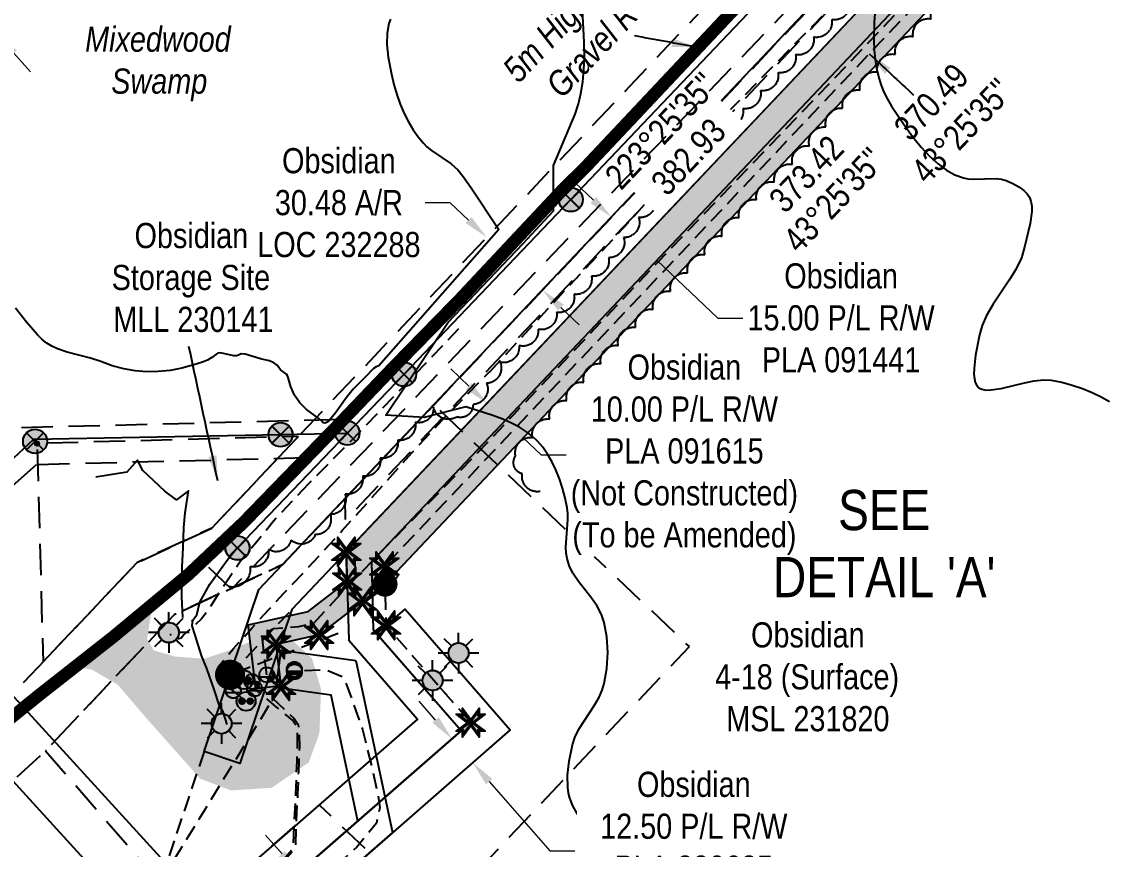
# Model space of a CAD drawing. Extents: x 623995 to 631000, y 5840139 to 5844688.
# Drawn here: x 624398.7 to 624831, y 5840445.6 to 5840774.6 of the extents above; entities that cross this region are included whole.
import ezdxf
from ezdxf.enums import TextEntityAlignment as Align

# ---------------------------------------------------------------- set-up
doc = ezdxf.new("R2010")
doc.units = 0
doc.header["$LTSCALE"] = 5
doc.header["$PDSIZE"] = 0.5
for name, pattern in [('0', [1, 1, 0]), ('foc-ACCESSROAD', [3.75, 2.5, -1.25]), ('foc-FLOWLINE', [3.75, 2.5, -1.25]), ('foc-TIELINE', [1.875, 1.25, -0.625]), ('foc-TRAV', [1.875, 1.25, -0.625]), ('POWERLINE5', [7.8, 2.4, -0.6, 0.6, -0.6, 0.6, -0.6, 2.4]), ('UG_PIPE', [1.875, 1.25, -0.625])]:
    doc.linetypes.add(name, pattern=pattern)
doc.layers.get('Defpoints').update_dxf_attribs({"color": 9})
for name, color, linetype in [('AS-CABLE', 224, 'foc-CABLE'), ('AS-PIPE-AG', 44, 'Continuous'), ('AS-PIPE-UG', 44, 'UG_PIPE'), ('AS-POWER', 104, 'foc-POWER'), ('AS-POWER-EXISTING', 72, 'POWERLINE5'), ('AS-ROADS', 254, 'Continuous'), ('AS-SYMBOL', 7, 'Continuous'), ('C-AR', 13, 'foc-ACCESSROAD'), ('C-RW', 13, 'Continuous'), ('C-WS', 13, 'foc-ACCESSROAD'), ('C-WS-S', 13, 'Continuous'), ('DETAIL-T', 7, 'Continuous'), ('F-EZE', 190, 'foc-FLOWLINE'), ('F-RW', 190, 'Continuous'), ('L-BD', 7, 'Continuous'), ('L-MON', 1, 'Continuous'), ('L-TIE', 7, 'foc-TIELINE'), ('L-TRAV', 7, 'foc-TRAV'), ('P-PROPOSED', 10, 'Continuous'), ('P-PROPOSED-H', 21, 'Continuous'), ('P-TRAV', 4, 'foc-TRAV'), ('T-BUSH', 110, '0'), ('WETLAND', 143, 'Continuous'), ('WETLAND-T', 146, 'Continuous')]:
    doc.layers.add(name, color=color, linetype=linetype)
for name, color, linetype, lineweight in [('AS-GENERAL', 48, 'Continuous', 18), ('C-AR-T', 13, 'Continuous', 9), ('C-RW-T', 13, 'Continuous', 9), ('C-WS-T', 13, 'Continuous', 9), ('T-TEXT', 48, 'Continuous', 18)]:
    doc.layers.add(name, color=color, linetype=linetype, lineweight=lineweight)
doc.styles.add('80CG', font='ARIALN.TTF', dxfattribs={"height": 10})
doc.styles.add('80L', font='ARIALN.TTF', dxfattribs={"height": 10})
doc.styles.add('foc-LtypeFont', font='ARIALN.TTF', dxfattribs={"height": 7.35})
doc.linetypes.add('foc-CABLE', pattern='A,2,-1,["C",foc-LtypeFont,S=0.2,R=0,X=-0.625,Y=-0.75],-1.24,8', length=12.24)
doc.linetypes.add('foc-POWER', pattern='A,6,-1,["P",foc-LtypeFont,S=0.2,R=0,X=-0.625,Y=-0.75],-1.24,4', length=12.24)
doc.dimstyles.new('Compass 5 000', dxfattribs={"dimscale": 5, "dimtxt": 9, "dimasz": 2, "dimexe": 0.2, "dimexo": 0.0625, "dimgap": 0.5, "dimtad": 0, "dimtih": 1, "dimtoh": 1, "dimzin": 0, "dimdsep": 46, "dimtxsty": '80CG', "dimcen": 0.1, "dimse1": 1, "dimse2": 1, "dimclrd": 256, "dimclrt": 256, "dimaunit": 1, "dimadec": 4, "dimazin": 0, "dimtfac": 0.06, "dimtofl": 0, "dimtmove": 0, "dimatfit": 1, "dimfxl": 0.2, "dimtolj": 1, "dimtzin": 0, "dimlwd": -1, "dimarcsym": 0})

# ---------------------------------------------------------------- blocks, each defined once
blk = doc.blocks.new('*D420')
at = {"layer": 'C-AR-T', "transparency": 16777216}
for p, q in [((624355.44, 5840807.42), (624345.44, 5840807.42)), ((624362.07, 5840799.94), (624355.44, 5840807.42)), ((624395.55, 5840762.13), (624402.18, 5840754.65))]:
    blk.add_line(p, q, dxfattribs=at)
for points in [[(624363.31, 5840801.04), (624360.82, 5840798.83), (624368.7, 5840792.45)], [(624396.79, 5840763.24), (624394.3, 5840761.03), (624388.92, 5840769.62)]]:
    blk.add_solid(points, dxfattribs=at)
at = {"layer": 'Defpoints', "color": 0, "transparency": 16777216}
for p in [(624468.93, 5840881.22), (624489.15, 5840858.39), (624368.7, 5840792.45)]:
    blk.add_point(p, dxfattribs=at)
at = {"layer": 'C-AR-T', "transparency": 16777216, "insert": (624317.51, 5840807.42), "char_height": 10, "attachment_point": 5, "style": '80CG'}
blk.add_mtext('\\A1;Obsidian\\P30.48 A/R\\PMSL 3158', dxfattribs=at)
blk = doc.blocks.new('*D423')
at = {"layer": 'C-RW-T', "transparency": 16777216}
for p, q in [((624626.12, 5840703.7), (624618.86, 5840710.58)), ((624651.53, 5840679.6), (624675.59, 5840656.8)), ((624675.59, 5840656.8), (624685.59, 5840656.8))]:
    blk.add_line(p, q, dxfattribs=at)
for points in [[(624627.26, 5840704.91), (624624.97, 5840702.49), (624633.38, 5840696.82)], [(624652.68, 5840680.81), (624650.39, 5840678.39), (624644.28, 5840686.48)]]:
    blk.add_solid(points, dxfattribs=at)
at = {"layer": 'Defpoints', "color": 0, "transparency": 16777216}
for p in [(624644.8, 5840708.87), (624655.71, 5840698.54), (624644.28, 5840686.48)]:
    blk.add_point(p, dxfattribs=at)
at = {"layer": 'C-RW-T', "transparency": 16777216, "insert": (624724.68, 5840656.8), "char_height": 10, "attachment_point": 5, "style": '80CG'}
blk.add_mtext('\\A1;Obsidian\\P15.00 P/L R/W\\PPLA 091441', dxfattribs=at)
blk = doc.blocks.new('*D424')
at = {"layer": 'C-RW-T', "transparency": 16777216}
for p, q in [((624576.64, 5840629.72), (624569.39, 5840636.61)), ((624598.08, 5840609.33), (624605.33, 5840602.44)), ((624605.33, 5840602.44), (624615.33, 5840602.44))]:
    blk.add_line(p, q, dxfattribs=at)
for points in [[(624577.78, 5840630.92), (624575.49, 5840628.51), (624583.88, 5840622.82)], [(624599.23, 5840610.53), (624596.93, 5840608.12), (624590.83, 5840616.22)]]:
    blk.add_solid(points, dxfattribs=at)
at = {"layer": 'Defpoints', "color": 0, "transparency": 16777216}
for p in [(624600.84, 5840640.67), (624607.8, 5840634.06), (624590.83, 5840616.22)]:
    blk.add_point(p, dxfattribs=at)
at = {"layer": 'C-RW-T', "transparency": 16777216, "insert": (624662.34, 5840602.44), "char_height": 10, "attachment_point": 5, "style": '80CG'}
blk.add_mtext('\\A1;Obsidian\\P10.00 P/L R/W\\PPLA 091615\\P(Not Constructed)\\P(To be Amended)', dxfattribs=at)
blk = doc.blocks.new('POWERPOLE')
h = blk.add_hatch(color=255)
edge = h.paths.add_edge_path()
edge.add_arc((0, 0), 0.96, 0, 360)
at = {"linetype": 'Continuous'}
for p, q in [((0.679, -0.679), (-0.679, 0.679)), ((-0.679, -0.679), (0.679, 0.679))]:
    blk.add_line(p, q, dxfattribs=at)
blk.add_circle((0, 0), 0.96, dxfattribs=at)
blk = doc.blocks.new('PIG')
h = blk.add_hatch(color=255)
h.dxf.hatch_style = 1
edge = h.paths.add_edge_path()
edge.add_arc((0, 0), 0.85, 0, 360)
at = {"layer": 'AS-SYMBOL'}
h = blk.add_hatch(color=48, dxfattribs=at)
h.dxf.hatch_style = 1
h.paths.add_polyline_path([(-0.101, 0.005, 1), (-0.551, 0.005, 1)])
h = blk.add_hatch(color=48, dxfattribs=at)
h.dxf.hatch_style = 1
h.paths.add_polyline_path([(0.101, 0.005, 1), (0.551, 0.005, 1)])
at = {"layer": 'AS-SYMBOL', "color": 48}
for centre, radius in [((0, 0), 0.75), ((-0.326, 0.005), 0.225), ((0.326, 0.005), 0.225)]:
    blk.add_circle(centre, radius, dxfattribs=at)
blk = doc.blocks.new('RISER')
h = blk.add_hatch(color=255)
h.dxf.hatch_style = 1
edge = h.paths.add_edge_path()
edge.add_arc((0, 0), 0.7, 0, 360)
blk.add_hatch(color=48).paths.add_polyline_path([(0.581, -0.15), (-0.581, -0.15, 0.774597)])
at = {"color": 48}
blk.add_line((-0.581, -0.15), (0.581, -0.15), dxfattribs=at)
blk.add_circle((0, 0), 0.6, dxfattribs=at)
blk = doc.blocks.new('GAS')
h = blk.add_hatch(color=255)
h.dxf.hatch_style = 1
edge = h.paths.add_edge_path()
edge.add_arc((0, 0), 0.9, 0, 360)
for p, q in [((-0.571, 0.571), (-1.142, 1.142)), ((0, 0.808), (0, 1.616)), ((0.571, 0.571), (1.142, 1.142)), ((-0.808, 0), (-1.616, 0)), ((1.616, 0), (0.808, 0)), ((-0.571, -0.571), (-1.142, -1.142)), ((0, -0.808), (0, -1.616)), ((1.142, -1.142), (0.571, -0.571))]:
    blk.add_line(p, q)
blk.add_circle((0, 0), 0.8)
blk = doc.blocks.new('*D449')
at = {"layer": 'C-AR-T', "transparency": 16777216}
for p, q in [((624569.21, 5840702.61), (624559.21, 5840702.61)), ((624576.47, 5840695.74), (624569.21, 5840702.61)), ((624613.21, 5840660.97), (624620.47, 5840654.09))]:
    blk.add_line(p, q, dxfattribs=at)
for points in [[(624577.61, 5840696.95), (624575.32, 5840694.53), (624583.73, 5840688.87)], [(624614.36, 5840662.18), (624612.06, 5840659.76), (624605.95, 5840667.84)]]:
    blk.add_solid(points, dxfattribs=at)
at = {"layer": 'Defpoints', "color": 0, "transparency": 16777216}
for p in [(624597.93, 5840703.87), (624583.73, 5840688.87), (624620.15, 5840682.85)]:
    blk.add_point(p, dxfattribs=at)
at = {"layer": 'C-AR-T', "transparency": 16777216, "insert": (624524.89, 5840702.61), "char_height": 10, "attachment_point": 5, "style": '80CG'}
blk.add_mtext('\\A1;Obsidian\\P30.48 A/R\\PLOC 232288', dxfattribs=at)
blk = doc.blocks.new('fdia')
at = {"color": 255, "const_width": 1}
blk.add_lwpolyline([(-0.5, 0, 1), (0.5, 0, 1)], format="xyb", close=True, dxfattribs=at)
blk = doc.blocks.new('Fdiaa')
blk.add_blockref('fdia', (0, 0))
blk = doc.blocks.new('fdib')
at = {"color": 1, "const_width": 1.6}
blk.add_lwpolyline([(-0.4, 0, 1), (0.4, 0, 1)], format="xyb", close=True, dxfattribs=at)
at = {"color": 1}
blk.add_circle((0, 0), 0.8, dxfattribs=at)
blk = doc.blocks.new('Fdibb')
blk.add_blockref('fdib', (0, 0))
blk = doc.blocks.new('fdicc')
for name in ['Fdibb', 'Fdiaa']:
    blk.add_blockref(name, (0, 0))
blk = doc.blocks.new('FDI')
blk.add_blockref('fdicc', (0, 0))
blk = doc.blocks.new('*D613')
at = {"layer": 'C-RW-T', "transparency": 16777216}
for p, q in [((624563.36, 5840496.97), (624556.79, 5840504.51)), ((624584.71, 5840472.47), (624608.76, 5840444.89)), ((624608.76, 5840444.89), (624618.76, 5840444.89))]:
    blk.add_line(p, q, dxfattribs=at)
for points in [[(624564.61, 5840498.07), (624562.1, 5840495.87), (624569.93, 5840489.43)], [(624585.97, 5840473.57), (624583.45, 5840471.38), (624578.14, 5840480.01)]]:
    blk.add_solid(points, dxfattribs=at)
at = {"layer": 'Defpoints', "color": 0, "transparency": 16777216}
for p in [(624556.81, 5840478), (624578.14, 5840480.01), (624565.02, 5840468.58)]:
    blk.add_point(p, dxfattribs=at)
at = {"layer": 'C-RW-T', "transparency": 16777216, "insert": (624666.09, 5840444.89), "char_height": 10, "attachment_point": 5, "style": '80CG', "bg_fill": 3, "box_fill_scale": 1.1, "bg_fill_color": 256, "bg_fill_true_color": 13158600, "bg_fill_transparency": 0}
blk.add_mtext('\\A1;Obsidian\\P12.50 P/L R/W\\PPLA 230635\\P(To be Cancelled)', dxfattribs=at)
blk = doc.blocks.new('PLIA')
at = {"color": 255, "const_width": 1}
blk.add_lwpolyline([(-0.5, 0, 1), (0.5, 0, 1)], format="xyb", close=True, dxfattribs=at)
blk = doc.blocks.new('PLIAA')
blk.add_blockref('PLIA', (0, 0))
blk = doc.blocks.new('PLIB')
at = {"color": 1}
blk.add_circle((0, 0), 0.8, dxfattribs=at)
blk = doc.blocks.new('PLIBB')
blk.add_blockref('PLIB', (0, 0))
blk = doc.blocks.new('PLICC')
for name in ['PLIAA', 'PLIBB']:
    blk.add_blockref(name, (0, 0))
blk = doc.blocks.new('PLI')
blk.add_blockref('PLICC', (0, 0))
blk = doc.blocks.new('TEMP')
h = blk.add_hatch(color=255)
h.dxf.hatch_style = 1
h.paths.add_polyline_path([(0, 0.251), (-0.666, 1.152), (-0.666, 0.666), (-1.152, 0.666), (-0.251, 0), (-1.152, -0.666), (-0.666, -0.666), (-0.666, -1.152), (0, -0.251), (0.666, -1.152), (0.666, -0.666), (1.152, -0.666), (0.251, 0), (1.152, 0.666), (0.666, 0.666), (0.666, 1.152)])
h.paths.add_polyline_path([(0.566, 0.849), (0.566, 0.566), (0.849, 0.566), (0.083, 0), (0.849, -0.566), (0.566, -0.566), (0.566, -0.849), (0, -0.083), (-0.566, -0.849), (-0.566, -0.566), (-0.849, -0.566), (-0.083, 0), (-0.849, 0.566), (-0.566, 0.566), (-0.566, 0.849), (0, 0.083)], flags=16)
h = blk.add_hatch(color=1)
h.dxf.hatch_style = 1
h.paths.add_polyline_path([(0, 0.083), (-0.566, 0.849), (-0.566, 0.566), (-0.849, 0.566), (-0.083, 0), (-0.849, -0.566), (-0.566, -0.566), (-0.566, -0.849), (0, -0.083), (0.566, -0.849), (0.566, -0.566), (0.849, -0.566), (0.083, 0), (0.849, 0.566), (0.566, 0.566), (0.566, 0.849)])
at = {"color": 1}
for p, q in [((-0.083, 0), (0.083, 0)), ((0, 0.083), (0, -0.083))]:
    blk.add_line(p, q, dxfattribs=at)
at = {"color": 255, "flags": 128}
blk.add_lwpolyline([(-0.251, 0), (-1.152, 0.666), (-0.666, 0.666), (-0.666, 1.152), (0, 0.251), (0.666, 1.152), (0.666, 0.666), (1.152, 0.666), (0.251, 0), (1.152, -0.666), (0.666, -0.666), (0.666, -1.152), (0, -0.251), (-0.666, -1.152), (-0.666, -0.666), (-1.152, -0.666)], close=True, dxfattribs=at)
at = {"color": 1, "flags": 128}
blk.add_lwpolyline([(-0.083, 0), (-0.849, 0.566), (-0.566, 0.566), (-0.566, 0.849), (0, 0.083), (0.566, 0.849), (0.566, 0.566), (0.849, 0.566), (0.083, 0), (0.849, -0.566), (0.566, -0.566), (0.566, -0.849), (0, -0.083), (-0.566, -0.849), (-0.566, -0.566), (-0.849, -0.566)], close=True, dxfattribs=at)
blk = doc.blocks.new('*D782')
at = {"layer": 'C-RW-T', "transparency": 16777216}
for p, q in [((624502.27, 5840443.71), (624495.7, 5840451.25)), ((624523.66, 5840419.18), (624543.89, 5840395.98)), ((624543.89, 5840395.98), (624553.89, 5840395.98))]:
    blk.add_line(p, q, dxfattribs=at)
for points in [[(624503.53, 5840444.81), (624501.02, 5840442.62), (624508.84, 5840436.18)], [(624524.92, 5840420.28), (624522.41, 5840418.09), (624517.09, 5840426.72)]]:
    blk.add_solid(points, dxfattribs=at)
at = {"layer": 'Defpoints', "color": 0, "transparency": 16777216}
for p in [(624529.52, 5840454.21), (624537.76, 5840444.75), (624517.09, 5840426.72)]:
    blk.add_point(p, dxfattribs=at)
at = {"layer": 'C-RW-T', "transparency": 16777216, "insert": (624592.98, 5840395.98), "char_height": 10, "attachment_point": 5, "style": '80CG'}
blk.add_mtext('\\A1;Obsidian\\P12.50 P/L R/W\\PPLA 230903', dxfattribs=at)

msp = doc.modelspace()

# ---------------------------------------------------------------- hatches: boundary and pattern name
at = {"layer": 'AS-ROADS'}
h = msp.add_hatch(color=256, dxfattribs=at)
h.dxf.hatch_style = 1
h.paths.add_polyline_path([(624435.169, 5840530.059), (624419.941, 5840518.105), (624426.734, 5840516.95), (624436.944, 5840511.002), (624448.098, 5840497.951), (624469.706, 5840473.64), (624481.979, 5840468.971), (624498.141, 5840469.996), (624512.918, 5840480.098), (624517.151, 5840491.755), (624517.789, 5840509.249), (624514.16, 5840521.542), (624507.059, 5840528.003), (624500.471, 5840529.953), (624497.112, 5840529.922), (624489.723, 5840528.165), (624481.474, 5840524.714), (624471.389, 5840521.327), (624459.752, 5840522.19), (624451.277, 5840524.664), (624448.584, 5840529.312), (624450.834, 5840543.054)])
at = {"layer": 'P-PROPOSED-H'}
h = msp.add_hatch(color=256, dxfattribs=at)
h.dxf.hatch_style = 1
h.paths.add_polyline_path([(624528.185, 5840552.01), (624527.854, 5840563.802), (624529.77, 5840565.855), (624790.995, 5840841.838), (624815.046, 5840842.48), (624880.629, 5840911.844), (624897.855, 5840930.054), (625179.993, 5841212.629), (625181.289, 5841192.706), (624908.61, 5840919.604), (624898.394, 5840908.801), (624902.029, 5840905.364), (624823.873, 5840822.716), (624799.816, 5840822.074), (624543.216, 5840550.977), (624517.045, 5840530.799), (624499.835, 5840526.987), (624501.83, 5840510.541), (624491.906, 5840509.337), (624488.819, 5840534.787), (624512.707, 5840540.077)])

# ---------------------------------------------------------------- linework, layer by layer
at = {"layer": 'AS-CABLE', "flags": 128}
for points in [[(624462.8, 5840537.698), (624462.361, 5840545.984), (624462.555, 5840557.837), (624462.911, 5840565.467), (624463.212, 5840573.511), (624463.741, 5840579.297), (624465.06, 5840588.042), (624460.283, 5840584.53), (624455.649, 5840588.008), (624446.858, 5840596.184), (624444.765, 5840600.316), (624440.477, 5840595.557), (624428.176, 5840593.488)], [(624480.457, 5840495.139), (624478.884, 5840500.222), (624477.427, 5840502.606), (624475.277, 5840509.061), (624472.382, 5840517.387), (624470.246, 5840522.657), (624467.657, 5840530.644), (624466.47, 5840534.357), (624466.781, 5840536.67), (624468.35, 5840538.849), (624469.526, 5840543.823), (624473.575, 5840550.984), (624480.448, 5840560.577), (624484.154, 5840565.119)]]:
    msp.add_lwpolyline(points, dxfattribs=at)
at = {"layer": 'AS-GENERAL', "flags": 128}
msp.add_lwpolyline([(624466.261, 5840536.527), (624467.481, 5840537.133)], dxfattribs=at)
at = {"layer": 'AS-PIPE-AG', "flags": 128}
for points in [[(624487.99, 5840504.394), (624482.891, 5840508.621)], [(624491.354, 5840509.396), (624491.347, 5840509.399)]]:
    msp.add_lwpolyline(points, dxfattribs=at)
at = {"layer": 'AS-PIPE-UG', "flags": 128}
for points in [[(624584.91, 5840635.459), (624607.857, 5840660.307), (624638.046, 5840692.515), (624677.614, 5840736.471), (624714.058, 5840773.65), (624745.206, 5840805.234), (624772.857, 5840833.634), (624782.035, 5840843.081), (624787.047, 5840848.028), (624792.96, 5840852.262), (624798.5, 5840852.347), (624808.462, 5840852.119), (624816.042, 5840855.515), (624821.034, 5840860.584), (624826.113, 5840865.798), (624834.424, 5840874.468), (624846.542, 5840887.021), (624867.918, 5840907.435), (624885.491, 5840924.885), (624901.201, 5840940.867), (624937.675, 5840978.783), (624983.068, 5841025.055), (625024.845, 5841066.072), (625062.897, 5841104.04), (625103.314, 5841144.655), (625125.633, 5841168.05), (625133.974, 5841176.238), (625139.556, 5841178.16), (625146.873, 5841178.018), (625157.921, 5841177.995), (625176.786, 5841178.514), (625198.338, 5841179.017), (625211.126, 5841179.55), (625213.484, 5841180.465), (625214.622, 5841184.455), (625214.192, 5841191.131), (625213.726, 5841200.063), (625212.663, 5841215.246), (625209.846, 5841259.812), (625209.176, 5841268.406), (625208.198, 5841278.425), (625207.661, 5841287.246), (625207.373, 5841294.54), (625207.385, 5841303.409), (625206.597, 5841306.757), (625203.2, 5841307.914), (625189.887, 5841310.491)], [(624496.266, 5840514.901), (624496.259, 5840514.9), (624495.089, 5840523.651), (624494.327, 5840530.887), (624498.884, 5840533.32), (624508.932, 5840534.167), (624514.874, 5840535.436), (624529.762, 5840551.544), (624551.716, 5840574.076), (624565.672, 5840588.389), (624585.366, 5840608.676), (624594.439, 5840618.431), (624652.183, 5840679.447), (624727.434, 5840757.795), (624779.127, 5840811.73), (624799.364, 5840827.553), (624816.672, 5840829.903), (624824.887, 5840833.873), (624829.24, 5840838.71), (624845.423, 5840856.568), (624859.273, 5840871.579), (624870.458, 5840883.129), (624889.062, 5840900.675), (624896.065, 5840909.275), (624893.111, 5840913.459), (624896.142, 5840918.907), (624904.193, 5840926.975), (624921.205, 5840944.333), (624943.806, 5840966.939), (624980.533, 5841003.494), (625018.452, 5841040.736), (625046.791, 5841069.361), (625071.824, 5841094.422), (625101.344, 5841123.488), (625126.659, 5841148.769), (625145.725, 5841167.367), (625155.073, 5841177.417), (625168.467, 5841190.643), (625178.9, 5841201.129), (625181.047, 5841205.741), (625180.932, 5841211.774), (625180.04, 5841226.117), (625178.862, 5841248.742), (625177.663, 5841261.653), (625176.642, 5841272.601), (625176.673, 5841276.775), (625178.405, 5841278.109), (625178.398, 5841278.118)], [(624572.522, 5840652.509), (624552.561, 5840631.582), (624534.43, 5840612.746), (624512.815, 5840590.828)], [(624482.856, 5840508.628), (624481.204, 5840509.936), (624477.987, 5840512.743), (624476.607, 5840514.27), (624476.429, 5840515.906), (624478.427, 5840519.912), (624482.898, 5840525.264), (624490.209, 5840533.467), (624496.882, 5840540.752), (624502.936, 5840547.406), (624511.69, 5840556.503), (624518.746, 5840564.172), (624526.217, 5840572.264), (624537.183, 5840584.4), (624553.958, 5840603.258), (624567.776, 5840618.07), (624584.887, 5840635.474)], [(624512.787, 5840590.818), (624498.951, 5840576.186), (624492.271, 5840567.748), (624485.735, 5840560.076), (624477.359, 5840547.702), (624472.69, 5840540.208), (624470.261, 5840537.22), (624465.894, 5840533.212), (624463.19, 5840530.848), (624462.203, 5840529.556), (624461.267, 5840529.192), (624460.495, 5840529.173), (624458.626, 5840529.974), (624457.722, 5840531.156)], [(624511.164, 5840516.598), (624519.591, 5840517.008), (624526.748, 5840514.027), (624529.499, 5840506.773), (624534.307, 5840493.208), (624538.008, 5840478.135), (624540.244, 5840468.177), (624541.13, 5840462.104), (624539.866, 5840455.991), (624532.002, 5840446.479), (624519.656, 5840435.213), (624503.646, 5840421.838), (624487.101, 5840409.728), (624473.669, 5840400.272), (624462.006, 5840390.48), (624450.702, 5840378.445), (624440.3, 5840367.306), (624424.26, 5840353.259), (624408.179, 5840338.447), (624398.595, 5840329.722), (624393.929, 5840329.3), (624390.05, 5840333.296), (624379.355, 5840346.868), (624358.28, 5840370.789), (624341.39, 5840389.726), (624325.831, 5840407.018), (624278.968, 5840458.457), (624248.53, 5840491.74), (624216.998, 5840525.705), (624187.309, 5840557.989), (624179.336, 5840564.254), (624171.325, 5840566.985), (624161.275, 5840565.778), (624153.564, 5840560.798), (624137.819, 5840547.142), (624127.715, 5840537.832), (624109.668, 5840521.537), (624093.008, 5840506.824), (624079.631, 5840495.037)], [(624491.25, 5840511.522), (624494.863, 5840508.881), (624500.764, 5840503.542), (624507.045, 5840497.558), (624508.63, 5840495.157), (624509.153, 5840491.525), (624509.222, 5840486.223), (624508.96, 5840480.473), (624508.781, 5840476.217), (624508.469, 5840467.437), (624507.911, 5840457.064), (624507.66, 5840447.061), (624507.258, 5840445.67), (624503.293, 5840441.132), (624499.144, 5840437.58), (624492.631, 5840431.235), (624487.944, 5840426.798), (624483.22, 5840422.354), (624477.229, 5840417.095), (624467.762, 5840408.653)], [(624466.875, 5840409.421), (624476.391, 5840417.768), (624482.346, 5840422.914), (624487.126, 5840427.502), (624491.935, 5840431.912), (624498.637, 5840438.115), (624502.97, 5840441.675), (624506.591, 5840445.887), (624506.842, 5840447.301), (624507.214, 5840456.7), (624507.783, 5840467.47), (624508.087, 5840476.019), (624508.29, 5840480.387), (624508.492, 5840486.316), (624508.428, 5840491.5), (624507.863, 5840494.823), (624506.42, 5840496.873), (624499.984, 5840502.262), (624494.278, 5840507.081), (624491.32, 5840509.395)]]:
    msp.add_lwpolyline(points, dxfattribs=at)
at = {"layer": 'AS-POWER', "flags": 128}
for points in [[(624072.881, 5840759.807), (624172.046, 5840651.079), (624188.657, 5840632.854), (624195.545, 5840625.299), (624198.097, 5840622.505), (624203.085, 5840616.918), (624205.507, 5840614.371), (624209.214, 5840610.309), (624297.366, 5840513.67), (624351.685, 5840560.412), (624403.483, 5840608.573), (624501.684, 5840610.434), (624528.279, 5840611.077), (624550.803, 5840634.435), (624617.169, 5840703.881), (624695.432, 5840786.256), (624774.053, 5840868.587), (624822.455, 5840884.402), (624837.655, 5840891.004), (624837.081, 5840934.557), (624837.215, 5841110.813)], [(624249.856, 5840632.021), (624491.235, 5840367.455)], [(624484.562, 5840565.386), (624528.279, 5840611.077)]]:
    msp.add_lwpolyline(points, dxfattribs=at)
at = {"layer": 'AS-ROADS', "const_width": 5, "flags": 128}
msp.add_lwpolyline([(624816.638, 5841139.771), (624819.936, 5841037.366), (624822.043, 5840964.534), (624818.642, 5840933.741), (624807.72, 5840910.643), (624772.332, 5840873.811), (624700.715, 5840799.274), (624623.309, 5840717.083), (624613.732, 5840707.586), (624573.341, 5840664.523), (624546.157, 5840636.743), (624524.191, 5840613.818), (624486.96, 5840575.499), (624465.134, 5840554.917), (624435.169, 5840530.059), (624405.875, 5840507.062), (624383.972, 5840489.368), (624361.783, 5840469.571), (624350.177, 5840459.376)], dxfattribs=at)
at = {"layer": 'C-AR', "flags": 128}
msp.add_lwpolyline([(624814.681, 5840932.888), (624648.057, 5840756.832), (624474.365, 5840573.308), (624444.542, 5840559.513), (624390.629, 5840502.547), (624348.424, 5840464.073), (624365.28, 5840445.623), (624408.146, 5840484.699), (624459.392, 5840538.847), (624502.631, 5840558.848), (624670.186, 5840735.888), (624816.098, 5840890.059), (624814.681, 5840932.888)], close=True, dxfattribs=at)
at = {"layer": 'C-RW', "flags": 128}
for points in [[(624860.472, 5841177.858), (624860.745, 5840909.938), (624870.337, 5840900.891), (624815.051, 5840842.505), (624790.989, 5840841.841), (624527.853, 5840563.841), (624528.836, 5840528.772), (624556.205, 5840497.351), (624406.867, 5840367.175), (624209.546, 5840583.526), (624197.707, 5840596.506), (624192.046, 5840602.712), (624189.805, 5840605.17), (624186.772, 5840608.496), (624184.505, 5840610.981), (624182.15, 5840613.564), (624181.471, 5840614.308), (624178.535, 5840617.525), (624169.624, 5840627.298), (624166.811, 5840630.383), (624165.786, 5840635.144), (624160.44, 5840659.993), (624072.981, 5840755.887)], [(625137.677, 5841170.263), (624897.848, 5840930.061), (624815.051, 5840842.505), (624790.989, 5840841.841), (624506.177, 5840540.896), (624485.519, 5840479.614), (624471.31, 5840484.404), (624493.021, 5840548.81), (624784.368, 5840856.658), (624808.431, 5840857.322), (624887.092, 5840940.511), (625126.182, 5841179.965)], [(624073.37, 5840740.612), (624151.223, 5840655.252), (624157.205, 5840627.454), (624157.597, 5840625.636), (624162.135, 5840620.66), (624174.001, 5840607.65), (624174.659, 5840606.929), (624177.035, 5840604.323), (624178.911, 5840602.266), (624179.281, 5840601.861), (624182.315, 5840598.535), (624184.555, 5840596.079), (624209.922, 5840568.266), (624409.432, 5840349.519), (624573.588, 5840492.614), (624538.728, 5840532.635), (624537.962, 5840559.979), (624795.403, 5840831.962), (624819.464, 5840832.626), (624884.449, 5840901.321), (624870.752, 5840914.27), (624870.474, 5841173.221)], [(624573.585, 5840492.617), (624398.054, 5840339.611), (624141.051, 5840621.07), (624135.351, 5840647.324), (624074.035, 5840714.521)], [(624079.416, 5840503.489), (624172.781, 5840586.335), (624398.017, 5840339.61), (624404.492, 5840345.243), (624436.318, 5840372.931), (624532.485, 5840456.778), (624521.845, 5840506.849), (624499.945, 5840509.843), (624501.976, 5840524.699), (624531.689, 5840520.637)]]:
    msp.add_lwpolyline(points, dxfattribs=at)
at = {"layer": 'C-RW'}
msp.add_lwpolyline([(624531.689, 5840520.637), (624546.235, 5840452.188), (624444.525, 5840363.508), (624412.693, 5840335.815), (624391.355, 5840317.254), (624171.306, 5840558.297), (624080.082, 5840477.352)], dxfattribs=at)
at = {"layer": 'C-WS', "flags": 128}
msp.add_lwpolyline([(624615.064, 5840572.777), (624562.709, 5840622.326), (624502.631, 5840558.848), (624459.392, 5840538.847), (624408.146, 5840484.699), (624465.812, 5840418.534), (624517.064, 5840463.202), (624563.338, 5840419.408), (624664.346, 5840526.135), (624626.605, 5840561.854)], dxfattribs=at)
msp.add_lwpolyline([(624407.193, 5840520.048), (624444.542, 5840559.513), (624474.365, 5840573.308), (624508.803, 5840609.721), (624404.849, 5840606.916), (624407.193, 5840520.048)], close=True, dxfattribs=at)
at = {"layer": 'F-EZE', "flags": 128}
msp.add_lwpolyline([(624798.315, 5840862.066), (624527.592, 5840576.482), (624527.365, 5840584.969), (624789.829, 5840861.841), (624816.612, 5840890.097), (624820.97, 5840885.967), (624798.315, 5840862.066)], close=True, dxfattribs=at)
at = {"layer": 'F-RW', "flags": 128}
msp.add_lwpolyline([(624070.262, 5840862.537), (624173.13, 5840749.859), (624204.172, 5840715.858), (624239.593, 5840677.057), (624260.157, 5840654.53), (624343.138, 5840563.632), (624353.25, 5840552.556), (624395.659, 5840506.103), (624471.913, 5840422.58), (624482.026, 5840411.504), (624559.751, 5840326.374), (624586.906, 5840296.624), (624612.869, 5840268.185), (624698.898, 5840173.955)], dxfattribs=at)
at = {"layer": 'L-BD', "color": 5}
msp.add_circle((624546.663, 5840554.596), 1.618, dxfattribs=at)
at = {"layer": 'L-MON', "color": 6}
msp.add_line((624543.016, 5840558.048), (624546.646, 5840554.612), dxfattribs=at)
at = {"layer": 'L-TIE'}
for p, q in [((624524.652, 5840531.342), (624481.598, 5840514.93)), ((624501.83, 5840510.541), (624453.741, 5840432.285))]:
    msp.add_line(p, q, dxfattribs=at)
at = {"layer": 'L-TIE', "flags": 128}
msp.add_lwpolyline([(625185.271, 5841343.284), (625230.178, 5841343.755), (625231.026, 5841272.717), (625238.749, 5841157.942), (625132.598, 5841155.1), (625087.216, 5841191.381), (625074.164, 5841255.454), (625085.187, 5841304.76), (625085.267, 5841348.13), (624875.474, 5841170.902), (624875.748, 5840916.425), (624891.555, 5840901.491), (624821.67, 5840827.687), (624797.61, 5840827.023), (624543.016, 5840558.048), (624543.674, 5840534.566), (624577.357, 5840495.897)], dxfattribs=at)
at = {"layer": 'L-TRAV'}
for p, q in [((624481.598, 5840514.93), (624506.177, 5840540.896)), ((624471.31, 5840484.404), (624453.741, 5840432.285))]:
    msp.add_line(p, q, dxfattribs=at)
at = {"layer": 'P-PROPOSED', "flags": 128}
msp.add_lwpolyline([(624528.185, 5840552.01), (624527.854, 5840563.802), (624529.77, 5840565.855), (624790.995, 5840841.838), (624815.046, 5840842.48), (624880.629, 5840911.844), (624897.855, 5840930.054), (625179.993, 5841212.629), (625181.289, 5841192.706), (624908.61, 5840919.604), (624898.394, 5840908.801), (624902.029, 5840905.364), (624823.873, 5840822.716), (624799.816, 5840822.074), (624543.216, 5840550.977), (624517.045, 5840530.799), (624499.835, 5840526.987), (624501.83, 5840510.541), (624491.906, 5840509.337), (624488.819, 5840534.787), (624512.707, 5840540.077), (624528.185, 5840552.01)], dxfattribs=at)
at = {"layer": 'P-TRAV', "flags": 128}
msp.add_lwpolyline([(624528.185, 5840552.01), (624534.289, 5840544.094)], dxfattribs=at)
at = {"layer": 'T-BUSH', "flags": 128}
for points in [[(624832.517, 5840873.852, -0.5205671), (624833.62, 5840865.323, -0.5205671), (624826.885, 5840857.936, -0.5205671), (624820.15, 5840850.548, -0.5205671), (624812.528, 5840844.973, -0.5205671), (624802.563, 5840844.178, -0.5205671), (624792.598, 5840843.382, -0.5205671), (624784.024, 5840839.576, -0.5205671), (624776.956, 5840832.507, -0.5205671), (624769.888, 5840825.438, -0.5205671), (624762.82, 5840818.369, -0.5205671), (624755.807, 5840811.246, -0.5205671), (624748.897, 5840804.023, -0.5205671), (624741.986, 5840796.8, -0.5205671), (624735.076, 5840789.576, -0.5205671), (624728.126, 5840782.393, -0.5205671), (624720.947, 5840775.436, -0.5205671), (624713.769, 5840768.479, -0.5205671), (624706.597, 5840761.516, -0.5205671), (624699.613, 5840754.364, -0.5205671), (624692.628, 5840747.213, -0.5205671), (624685.644, 5840740.061, -0.5205671), (624678.66, 5840732.909, -0.5205671), (624671.675, 5840725.758, -0.5205671), (624664.691, 5840718.606, -0.5205671), (624657.706, 5840711.455, -0.5205671), (624650.722, 5840704.303, -0.5205671), (624644.151, 5840696.798, -0.5205671), (624638.179, 5840688.782, -0.5205671), (624632.207, 5840680.766, -0.5205671), (624625.375, 5840673.477, -0.5205671), (624618.451, 5840666.267, -0.5205671), (624611.527, 5840659.057, -0.5205671), (624604.165, 5840652.312, -0.5205671), (624596.565, 5840645.818, -0.5205671), (624589.065, 5840639.237, -0.5205671), (624583.659, 5840630.829, -0.5205671), (624578.252, 5840622.421, -0.5205671), (624571.762, 5840617.476, -0.5205671), (624562.527, 5840621.304, -0.5205671), (624555.284, 5840615.384, -0.5205671), (624548.29, 5840608.241, -0.5205671), (624541.297, 5840601.098, -0.5205671), (624534.304, 5840593.956, -0.5205671), (624527.334, 5840586.792, -0.5205671), (624521.431, 5840578.725, -0.5205671), (624515.528, 5840570.658, -0.5205671), (624505.805, 5840568.508, -0.5205671), (624496.885, 5840564.791, -0.5205671), (624489.584, 5840557.963, -0.5205671), (624481.058, 5840549.99, -0.5205671)], [(624604.972, 5840587.845, -0.5205671), (624597.829, 5840594.838, -0.5205671), (624595.167, 5840601.941, -0.5205671), (624601.958, 5840609.276, -0.5205671), (624608.75, 5840616.611, -0.5205671), (624615.542, 5840623.946, -0.5205671), (624622.333, 5840631.281, -0.5205671), (624629.125, 5840638.616, -0.5205671), (624635.995, 5840645.877, -0.5205671), (624642.951, 5840653.055, -0.5205671), (624649.908, 5840660.234, -0.5205671), (624656.865, 5840667.412, -0.5205671), (624663.686, 5840674.72, -0.5205671), (624670.496, 5840682.037, -0.5205671), (624677.307, 5840689.355, -0.5205671), (624684.118, 5840696.672, -0.5205671), (624691.018, 5840703.902, -0.5205671), (624698.158, 5840710.898, -0.5205671), (624705.299, 5840717.894, -0.5205671), (624712.057, 5840725.251, -0.5205671), (624718.668, 5840732.75, -0.5205671), (624725.302, 5840740.227, -0.5205671), (624732.219, 5840747.444, -0.5205671), (624739.169, 5840754.628, -0.5205671), (624746.268, 5840761.666, -0.5205671), (624753.367, 5840768.704, -0.5205671), (624760.466, 5840775.742, -0.5205671), (624767.363, 5840782.972, -0.5205671), (624774.05, 5840790.403, -0.5205671), (624780.736, 5840797.833, -0.5205671), (624787.423, 5840805.264, -0.5205671), (624795.276, 5840811.197, -0.5205671), (624804.118, 5840815.86, -0.5205671), (624813.531, 5840819.094, -0.5205671), (624822.305, 5840816.824, -0.5205671), (624830.51, 5840814.442, -0.5205671), (624838.771, 5840820.07, -0.5205671), (624847.032, 5840825.699, -0.5205671), (624853.241, 5840833.483, -0.5205671), (624859.268, 5840841.458, -0.5205671), (624864.542, 5840848.436, -0.5205671)]]:
    msp.add_lwpolyline(points, format="xyb", dxfattribs=at)
at = {"layer": 'WETLAND', "flags": 128}
for points in [[(624545.427, 5840775.651), (624544.76, 5840773.889), (624544.059, 5840770.019), (624543.993, 5840765.589), (624544.538, 5840760.563), (624545.819, 5840753.781), (624546.792, 5840749.634), (624547.969, 5840745.606), (624549.336, 5840741.755), (624550.876, 5840738.119), (624552.572, 5840734.74), (624554.417, 5840731.628), (624556.402, 5840728.799), (624558.519, 5840726.264), (624559.948, 5840724.871), (624561.714, 5840723.459), (624569.577, 5840718.116), (624572.277, 5840715.68), (624574.387, 5840713.031), (624577.583, 5840708.503), (624588.504, 5840691.963), (624588.504, 5840691.963), (624540.819, 5840637.791), (624539.679, 5840637.423), (624538.604, 5840636.725), (624535.501, 5840633.425), (624530.57, 5840628.565), (624527.881, 5840625.249), (624523.722, 5840619.218), (624521.223, 5840616.219), (624520.216, 5840615.391), (624519.374, 5840615.036), (624518.678, 5840615.146), (624518.118, 5840615.724), (624516.949, 5840616.804), (624511.952, 5840620.43), (624509.334, 5840623.062), (624507.259, 5840626.057), (624505.718, 5840629.427), (624504.704, 5840633.187), (624504.473, 5840633.844), (624504.038, 5840634.443), (624501.717, 5840636.204), (624501.052, 5840637.076), (624500.328, 5840638.077), (624499.043, 5840638.999), (624497.347, 5840639.735), (624495.496, 5840640.172), (624493.713, 5840640.572), (624487.666, 5840642.407), (624486.053, 5840642.502), (624484.952, 5840642.09), (624484.184, 5840641.764), (624483.108, 5840641.751), (624479.035, 5840642.72), (624477.709, 5840642.9), (624476.695, 5840642.782), (624475.957, 5840642.355), (624474.377, 5840641.051), (624472.619, 5840640.025), (624470.624, 5840639.207), (624467.225, 5840638.121), (624462.45, 5840636.822), (624457.733, 5840635.942), (624453.064, 5840635.48), (624448.438, 5840635.436), (624443.845, 5840635.81), (624439.277, 5840636.601), (624434.726, 5840637.812), (624430.184, 5840639.444), (624426.116, 5840640.851), (624416.833, 5840643.168), (624412.91, 5840644.503), (624410.737, 5840645.558), (624408.735, 5840646.815), (624406.852, 5840648.31), (624405.06, 5840650.064), (624400.576, 5840655.169), (624396.215, 5840660.686)], [(624638.657, 5840440.728), (624630.488, 5840446.909), (624628.139, 5840449.029), (624626.252, 5840451.097), (624622.262, 5840456.073), (624619.788, 5840459.568), (624617.933, 5840462.846), (624616.727, 5840465.913), (624616.237, 5840467.934), (624615.925, 5840470.117), (624615.831, 5840474.988), (624616.442, 5840480.551), (624617.786, 5840487.08), (624618.768, 5840490.064), (624620.341, 5840493.268), (624626.579, 5840502.879), (624628.42, 5840506.043), (624629.68, 5840508.807), (624630.486, 5840511.422), (624631.498, 5840517.463), (624631.842, 5840523.77), (624631.498, 5840529.976), (624630.486, 5840535.763), (624629.397, 5840538.88), (624627.583, 5840542.194), (624625.474, 5840545.226), (624620.21, 5840552.081), (624618.028, 5840555.389), (624616.555, 5840558.342), (624615.669, 5840561.164), (624615.348, 5840563.265), (624615.243, 5840565.636), (624615.95, 5840576.502), (624615.918, 5840579.044), (624615.669, 5840581.272), (624614.874, 5840585.204), (624613.844, 5840589.096), (624612.604, 5840592.854), (624611.177, 5840596.413), (624609.594, 5840599.701), (624607.863, 5840602.7), (624606.004, 5840605.383), (624604.027, 5840607.73), (624601.947, 5840609.712), (624599.516, 5840611.579), (624596.723, 5840613.339), (624593.543, 5840615.008), (624590.074, 5840616.551), (624586.126, 5840618.063), (624575.452, 5840621.489), (624558.815, 5840617.279), (624543.508, 5840618.207), (624568.359, 5840655.138), (624598.245, 5840686.397), (624610.306, 5840699.385), (624610.306, 5840717.476)]]:
    msp.add_lwpolyline(points, dxfattribs=at)

# ---------------------------------------------------------------- block references
at = {"layer": 'AS-POWER-EXISTING', "xscale": 4.998179850000033, "yscale": 4.998179850000033, "zscale": 4.998179850000033}
for p in [(624617.155, 5840703.858), (624617.169, 5840703.881), (624550.789, 5840634.412), (624550.803, 5840634.435), (624501.67, 5840610.411), (624501.684, 5840610.434), (624528.265, 5840611.054), (624528.279, 5840611.077), (624404.039, 5840607.741), (624404.053, 5840607.764), (624484.548, 5840565.363), (624484.562, 5840565.386)]:
    msp.add_blockref('POWERPOLE', p, dxfattribs=at)
at = {"layer": 'AS-POWER-EXISTING', "color": 3, "xscale": 4.998179850000033, "yscale": 4.998179850000033, "zscale": 4.998179850000033}
msp.add_blockref('POWERPOLE', (624484.569, 5840565.362), dxfattribs=at)
at = {"layer": 'AS-SYMBOL'}
for name, p, xscale, yscale, zscale in [('GAS', (624457.227, 5840531.729), 5.00000000000004, 5.00000000000004, 5.00000000000004), ('RISER', (624507.153, 5840517.125), 5, 5, 5), ('RISER', (624507.176, 5840516.703), 5, 5, 5), ('PIG', (624487.049, 5840512.991), 5.00000000000004, 5.00000000000004, 5.00000000000004), ('RISER', (624490.342, 5840512.24), 5.00000000000004, 5.00000000000004, 5.00000000000004), ('RISER', (624496.266, 5840514.901), 5, 5, 5), ('RISER', (624507.22, 5840516.142), 5, 5, 5), ('RISER', (624482.865, 5840508.623), 5.00000000000004, 5.00000000000004, 5.00000000000004), ('RISER', (624491.33, 5840509.403), 5.00000000000004, 5.00000000000004, 5.00000000000004), ('PIG', (624487.973, 5840504.401), 5.00000000000004, 5.00000000000004, 5.00000000000004), ('GAS', (624478.215, 5840495.526), 5.00000000000004, 5.00000000000004, 5.00000000000004)]:
    msp.add_blockref(name, p, dxfattribs=dict(at, xscale=xscale, yscale=yscale, zscale=zscale))
at = {"layer": 'AS-SYMBOL', "color": 3}
for name, p, xscale, yscale, zscale in [('PIG', (624487.07, 5840512.99), 4.998179850000059, 4.998179850000059, 4.998179850000059), ('RISER', (624490.363, 5840512.239), 5, 5, 5), ('RISER', (624482.886, 5840508.622), 5, 5, 5), ('RISER', (624491.351, 5840509.402), 5, 5, 5), ('PIG', (624487.994, 5840504.4), 4.998179850000059, 4.998179850000059, 4.998179850000059)]:
    msp.add_blockref(name, p, dxfattribs=dict(at, xscale=xscale, yscale=yscale, zscale=zscale))
at = {"layer": 'C-WS-S', "xscale": 5, "yscale": 5, "zscale": 5}
for p in [(624457.248, 5840531.728), (624478.236, 5840495.525)]:
    msp.add_blockref('GAS', p, dxfattribs=at)
at = {"layer": 'Defpoints'}
for p in [(624404.816, 5840606.873), (624543.016, 5840558.048), (624543.674, 5840534.566), (624481.598, 5840514.93), (624577.357, 5840495.897)]:
    msp.add_blockref('FDI', p, dxfattribs=at)
at = {"layer": 'Defpoints', "color": 2, "xscale": 4.998179850000033, "yscale": 4.998179850000033, "zscale": 4.998179850000033}
for p in [(624572.49, 5840523.595), (624562.18, 5840512.711)]:
    msp.add_blockref('GAS', p, dxfattribs=at)
at = {"layer": 'L-MON', "color": 3, "xscale": 4.998179850000001, "yscale": 4.998179850000001, "zscale": 4.998179850000001}
msp.add_blockref('TEMP', (624527.853, 5840563.841), dxfattribs=at)
at = {"layer": 'L-MON'}
for name, p, xscale, yscale, zscale in [('TEMP', (624543.016, 5840558.048), 4.998179850000004, 4.998179850000004, 4.998179850000004), ('TEMP', (624528.185, 5840552.01), 4.998179850000004, 4.998179850000004, 4.998179850000004), ('PLI', (624543.227, 5840550.998), 5, 5, 5), ('TEMP', (624534.289, 5840544.094), 4.998179850000004, 4.998179850000004, 4.998179850000004), ('TEMP', (624543.674, 5840534.566), 4.998179850000004, 4.998179850000004, 4.998179850000004), ('FDI', (624481.6, 5840514.93), 5, 5, 5)]:
    msp.add_blockref(name, p, dxfattribs=dict(at, xscale=xscale, yscale=yscale, zscale=zscale))
at = {"layer": 'L-MON', "color": 1, "xscale": 5, "yscale": 5, "zscale": 5}
for p in [(624499.835, 5840526.987), (624517.045, 5840530.799), (624501.83, 5840510.541)]:
    msp.add_blockref('TEMP', p, dxfattribs=at)

# ---------------------------------------------------------------- texts
at = {"layer": 'C-WS-T', "insert": (624434.194, 5840694.594), "char_height": 10, "attachment_point": 1, "style": '80L'}
msp.add_mtext_dynamic_manual_height_columns('\\pi9.4088;Obsidian\\P\\pi0.30921;Storage Site\\P\\pi0.96405;MLL 230141', width=62.65116, gutter_width=50, heights=[0], dxfattribs=at)
at = {"layer": 'DETAIL-T', "color": 3, "insert": (624741.84, 5840567.113), "char_height": 15.9942, "width": 111.02618, "attachment_point": 5, "style": '80CG'}
msp.add_mtext("SEE\\PDETAIL 'A'", dxfattribs=at)
at = {"layer": 'L-BD', "style": '80L'}
for s, p in [('373.42', (624710.842, 5840714.088)), ("43°25'35''", (624721.732, 5840703.781))]:
    msp.add_text(s, height=9.9964, rotation=46.5734, dxfattribs=at).set_placement(p, align=Align.MIDDLE)
at = {"layer": 'WETLAND-T', "insert": (624423.624, 5840772.662), "char_height": 10, "attachment_point": 1, "style": '80L'}
msp.add_mtext_dynamic_manual_height_columns('\\pi0.32626;{\\fArial Narrow|b0|i1|c0|p34;Mixedwood \\P\\pi10.732;Swamp}', width=58.59932, gutter_width=50, heights=[0], dxfattribs=at)

# ---------------------------------------------------------------- dimensions: what is measured, and where the dimension line sits
at = {"layer": 'C-AR-T', "color": 1}
dim = msp.add_linear_dim(base=(624368.695, 5840792.45), p1=(624489.153, 5840858.393), p2=(624468.932, 5840881.224), angle=131.52959, text='Obsidian\\P30.48 A/R\\PMSL 3158', dimstyle='Compass 5 000', dxfattribs=at)
dim.commit()
dim.dimension.update_dxf_attribs({"geometry": '*D420', "text_midpoint": (624317.509, 5840807.422), "dimtype": 161})
at = {"layer": 'C-AR-T'}
dim = msp.add_linear_dim(base=(624583.732, 5840688.865), p1=(624620.148, 5840682.845), p2=(624597.933, 5840703.87), angle=136.57663, text='Obsidian\\P30.48 A/R\\PLOC 232288', dimstyle='Compass 5 000', dxfattribs=at)
dim.commit()
dim.dimension.update_dxf_attribs({"geometry": '*D449', "text_midpoint": (624524.891, 5840702.613), "dimtype": 161})
at = {"layer": 'C-RW-T', "color": 1}
dim = msp.add_linear_dim(base=(624590.833, 5840616.217), p1=(624600.845, 5840640.666), p2=(624607.795, 5840634.059), angle=316.44691, text='Obsidian\\P10.00 P/L R/W\\PPLA 091615\\P(Not Constructed)\\P(To be Amended)', dimstyle='Compass 5 000', dxfattribs=at)
dim.commit()
dim.dimension.update_dxf_attribs({"geometry": '*D424', "text_midpoint": (624662.336, 5840602.437), "dimtype": 161})

# ---------------------------------------------------------------- leaders
at = {"layer": 'C-WS-T', "path_type": 1}
msp.add_leader([(624476.723, 5840592.083), (624465.214, 5840645.519)], dimstyle='Compass 5 000', override={"dimgap": 0.5, "dimtad": 0}, dxfattribs=at)
at = {"layer": 'L-BD', "path_type": 1}
msp.add_leader([(624735.902, 5840761.829), (624753.53, 5840745.45)], dimstyle='Compass 5 000', override={"dimgap": 0.5, "dimtad": 0}, dxfattribs=at)

# ---------------------------------------------------------------- next in the draw order: texts
at = {"layer": 'L-BD', "insert": (624756.91, 5840746.169), "char_height": 9.9964, "width": 47.66055, "attachment_point": 2, "rotation": 46.5734, "style": '80L', "bg_fill": 3, "box_fill_scale": 1.15, "bg_fill_color": 256, "bg_fill_true_color": 256, "bg_fill_transparency": 0}
msp.add_mtext("370.49\\P43°25'35''", dxfattribs=at)
at = {"layer": 'L-BD', "insert": (624649.395, 5840734.692), "char_height": 9.99636, "width": 47.11586, "attachment_point": 2, "rotation": 46.5742, "line_spacing_factor": 0.9, "style": '80L', "bg_fill": 3, "box_fill_scale": 1.15, "bg_fill_color": 256, "bg_fill_true_color": 256, "bg_fill_transparency": 0}
msp.add_mtext("223°25'35'' 382.93", dxfattribs=at)

# ---------------------------------------------------------------- next in the draw order: dimensions: what is measured, and where the dimension line sits
at = {"layer": 'C-RW-T', "color": 4}
dim = msp.add_linear_dim(base=(624578.138, 5840480.013), p1=(624556.808, 5840477.996), p2=(624565.019, 5840468.577), angle=311.07828, text='Obsidian\\P12.50 P/L R/W\\PPLA 230635\\P(To be Cancelled)', dimstyle='Compass 5 000', override={"dimtfill": 1}, dxfattribs=at)
dim.commit()
dim.dimension.update_dxf_attribs({"geometry": '*D613', "text_midpoint": (624666.089, 5840444.888), "dimtype": 161})

# ---------------------------------------------------------------- next in the draw order: linework, layer by layer
at = {"layer": 'C-RW'}
msp.add_lwpolyline([(624479.967, 5840410.907), (624573.588, 5840492.614), (624539.901, 5840531.28), (624551.229, 5840541.104), (624593.099, 5840493.002), (624488.379, 5840401.685)], dxfattribs=at)
at = {"layer": 'WETLAND'}
msp.add_lwpolyline([(624738.515, 5840782.686), (624737.796, 5840774.439), (624737.648, 5840767.214), (624737.826, 5840763.288), (624738.202, 5840759.586), (624738.778, 5840756.082), (624739.559, 5840752.762), (624740.547, 5840749.607), (624741.746, 5840746.614), (624743.157, 5840743.774), (624744.786, 5840741.081), (624749.552, 5840733.965), (624753.11, 5840729.022), (624756.548, 5840724.735), (624759.868, 5840721.135), (624763.254, 5840718.05), (624766.619, 5840715.593), (624769.984, 5840713.746), (624773.361, 5840712.505), (624775.092, 5840712.164), (624777.118, 5840712.024), (624786.317, 5840712.257), (624788.456, 5840711.985), (624790.294, 5840711.447), (624793.059, 5840710.227), (624795.444, 5840708.908), (624797.354, 5840707.544), (624798.761, 5840706.155), (624799.626, 5840704.802), (624800.205, 5840703.187), (624800.503, 5840701.299), (624800.524, 5840699.113), (624799.877, 5840694.344), (624797.703, 5840684.989), (624796.414, 5840680.666), (624794.205, 5840676.049), (624791.613, 5840671.819), (624785.153, 5840662.288), (624782.513, 5840657.754), (624780.77, 5840653.813), (624779.711, 5840650.064), (624778.179, 5840641.997), (624777.574, 5840636.708), (624777.547, 5840634.506), (624777.717, 5840632.653), (624778.085, 5840631.138), (624778.653, 5840629.955), (624779.513, 5840629.054), (624780.712, 5840628.462), (624782.262, 5840628.173), (624784.2, 5840628.179), (624788.358, 5840628.824), (624797.603, 5840631.078), (624801.517, 5840631.864), (624805.253, 5840632.249), (624808.286, 5840632.072), (624812.467, 5840631.229), (624816.645, 5840630.117), (624820.708, 5840628.763), (624824.572, 5840627.198), (624828.147, 5840625.459), (624831.41, 5840623.561)], dxfattribs=at)

# ---------------------------------------------------------------- next in the draw order: block references
at = {"layer": 'L-MON', "xscale": 4.998179850000004, "yscale": 4.998179850000004, "zscale": 4.998179850000004}
msp.add_blockref('TEMP', (624577.357, 5840495.897), dxfattribs=at)

# ---------------------------------------------------------------- next in the draw order: texts
at = {"layer": 'C-WS-T', "insert": (624669.178, 5840535.807), "char_height": 9.99272, "attachment_point": 1, "style": '80L'}
msp.add_mtext_dynamic_manual_height_columns('\\pi19.688;Obsidian\\P\\pi5.4177;4-18 (Surface)\\P\\pi9.8381;MSL 231820', width=83.17702, gutter_width=50, heights=[0], dxfattribs=at)
at = {"layer": 'T-TEXT', "insert": (624588.882, 5840756.285), "char_height": 9.99636, "attachment_point": 1, "rotation": 46.57663, "style": '80L', "bg_fill": 3, "box_fill_scale": 1.15, "bg_fill_color": 256, "bg_fill_true_color": 13158600, "bg_fill_transparency": 0}
msp.add_mtext_dynamic_manual_height_columns('\\pi0.44888;{\\fArial Narrow|b0|i1|c0|p34;5m High Grade\\P\\pi4.7174; Gravel Road}', width=77.46606, gutter_width=50, heights=[0], dxfattribs=at)

# ---------------------------------------------------------------- next in the draw order: dimensions: what is measured, and where the dimension line sits
at = {"layer": 'C-RW-T', "color": 1}
dim = msp.add_linear_dim(base=(624644.277, 5840686.483), p1=(624644.803, 5840708.873), p2=(624655.705, 5840698.539), angle=316.5307, text='Obsidian\\P15.00 P/L R/W\\PPLA 091441', dimstyle='Compass 5 000', dxfattribs=at)
dim.commit()
dim.dimension.update_dxf_attribs({"geometry": '*D423', "text_midpoint": (624724.677, 5840656.799), "dimtype": 161})
at = {"layer": 'C-RW-T'}
dim = msp.add_linear_dim(base=(624517.09, 5840426.722), p1=(624529.518, 5840454.205), p2=(624537.764, 5840444.749), angle=311.08883, text='Obsidian\\P12.50 P/L R/W\\PPLA 230903', dimstyle='Compass 5 000', dxfattribs=at)
dim.commit()
dim.dimension.update_dxf_attribs({"geometry": '*D782', "text_midpoint": (624592.979, 5840395.985), "dimtype": 161})

# ---------------------------------------------------------------- next in the draw order: linework, layer by layer
at = {"layer": 'F-EZE'}
for points in [[(624072.727, 5840765.83), (624175.594, 5840653.242), (624192.223, 5840635.029), (624199.116, 5840627.482), (624201.696, 5840624.662), (624206.638, 5840619.136), (624209.033, 5840616.621), (624212.795, 5840612.507), (624296.026, 5840521.423), (624330.067, 5840551.921), (624398.585, 5840613.306), (624516.877, 5840616.303), (624526.275, 5840616.542), (624810.103, 5840912.408), (624829.679, 5840932.816), (624827.399, 5841103.117), (624813.729, 5841107.792), (624804.587, 5841110.927), (624798.523, 5841113.003), (624782.929, 5841118.342), (624749.768, 5841129.694), (624700.042, 5841146.719), (624690.33, 5841150.044), (624570.288, 5841191.149)], [(624842.315, 5841109.773), (624844.763, 5840926.866), (624840.338, 5840922.254), (624810.687, 5840891.344), (624482.224, 5840548.972), (624471.399, 5840559.361), (624511.513, 5840601.159), (624404.485, 5840598.449), (624399.501, 5840593.985), (624340.182, 5840540.85), (624306.14, 5840510.353), (624309.72, 5840506.435), (624302.288, 5840499.649), (624207.026, 5840603.919), (624201.508, 5840609.958), (624196.227, 5840615.737), (624191.602, 5840620.799), (624179.061, 5840634.526), (624175.985, 5840637.893), (624168.164, 5840646.453), (624158.445, 5840657.089), (624073.119, 5840750.48)]]:
    msp.add_lwpolyline(points, dxfattribs=at)
at = {"layer": 'WETLAND'}
msp.add_lwpolyline([(624610.306, 5840717.476), (624618.844, 5840737.906), (624620.155, 5840741.889), (624621.174, 5840746.122), (624621.91, 5840750.639), (624622.372, 5840755.503), (624622.569, 5840760.674), (624622.521, 5840766.457), (624621.259, 5840789.942)], dxfattribs=at)

# ---------------------------------------------------------------- next in the draw order: leaders
at = {"layer": 'T-TEXT', "path_type": 1}
msp.add_leader([(624667.503, 5840764.406), (624642.484, 5840768.968)], dimstyle='Compass 5 000', override={"dimgap": 0.5, "dimtad": 0}, dxfattribs=at)

doc.saveas('drawing.dxf')
